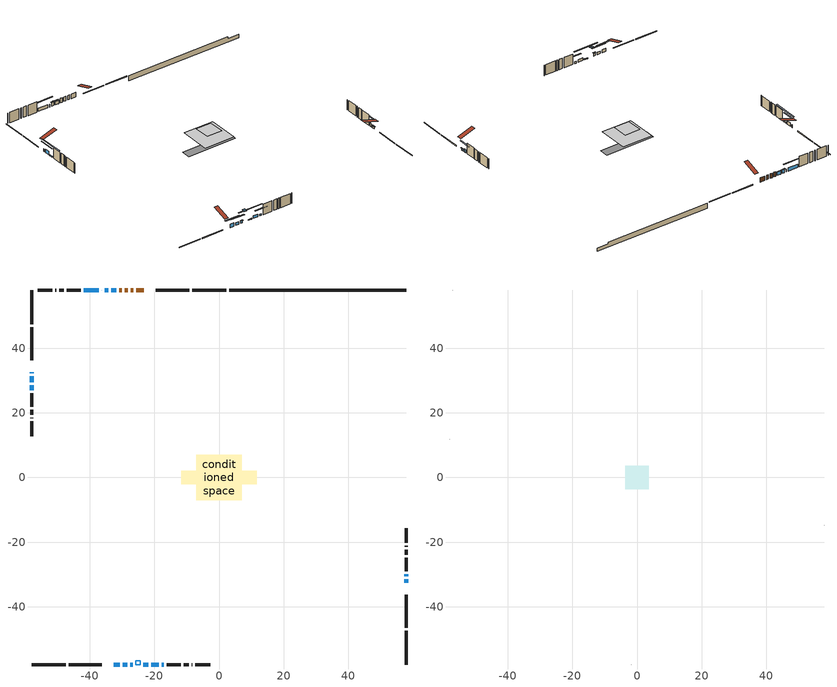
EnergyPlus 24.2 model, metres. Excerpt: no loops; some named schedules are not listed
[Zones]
conditioned space
 floor adiabatic (AdiabaticFloorConstruction): -7.06,-7.06 -7.06,7.06 7.06,7.06 7.06,-7.06 z3.05
 floor foundation (Slab1 construction): -11.64,-2.07 -11.64,2.07 11.64,2.07 11.64,-2.07 z-1.77
 wall outside (RimJoist1 construction): 2.23,58.02 -8.33,58.02 / -58.02,-58.02 -47.46,-58.02 / -58.02,58.02 -58.02,47.46 / 58.02,-58.02 58.02,-47.46 z0.61:0.91
 wall outside (RimJoist2 construction): -9.26,58.02 -19.54,58.02 / -46.53,-58.02 -36.25,-58.02 / -58.02,46.53 -58.02,36.25 / 58.02,-46.53 58.02,-36.25 z0.61:0.91
 wall outside (AdiabaticWallConstruction 1): -23.24,58.02 -25.56,58.02 / -26.48,58.02 -27.34,58.02 / -28.27,58.02 -29.13,58.02 / -30.06,58.02 -30.92,58.02 z0.61:2.64
 wall outside (AdiabaticWallConstruction): -58.02,32.55 -58.02,32.21 / -36.24,58.02 -36.35,58.02 / -21.01,-58.02 -18.71,-58.02 z0.61:1.83; -32.55,-58.02 -30.77,-58.02 / -58.02,31.28 -58.02,29.5 / -31.85,58.02 -33.37,58.02 / -37.27,58.02 -41.85,58.02 z0.61:2.13; -29.84,-58.02 -28.32,-58.02 / -27.39,-58.02 -26.62,-58.02 z0.61:1.75; 58.02,-32.55 58.02,-31.53 / -17.78,-58.02 -17.02,-58.02 z0.61:1.43; -34.3,58.02 -35.32,58.02 z0.61:2.29; -23.46,-58.02 -21.94,-58.02 / -58.02,28.57 -58.02,27.04 z0.61:1.02; 58.02,-30.6 58.02,-29.97 z0.61:2.14
 wall outside (Wall1 construction): -42.77,58.02 -47.04,58.02 / -16.09,-58.02 -11.83,-58.02 / -58.02,26.12 -58.02,21.85 / 58.02,-29.04 58.02,-24.78 z0.61:5.49
 wall outside (Wall2 construction): -47.97,58.02 -49.44,58.02 / -10.9,-58.02 -9.42,-58.02 / -58.02,20.92 -58.02,19.45 / 58.02,-23.85 58.02,-22.37 z0.61:5.49
 wall outside (Wall3 construction): -50.37,58.02 -50.63,58.02 / -8.49,-58.02 -8.23,-58.02 / -58.02,18.52 -58.02,18.26 / 58.02,-21.44 58.02,-21.18 z0.61:5.49
 wall outside (Wall4 construction): -51.56,58.02 -56.15,58.02 / -7.31,-58.02 -2.72,-58.02 / -58.02,17.33 -58.02,12.74 / 58.02,-20.25 58.02,-15.67 z0.61:5.49
 wall foundation (FoundationWall1 construction): 3.15,58.02,-1.77 3.15,58.02,0.61 52.53,58.02,0.61 52.53,58.02,-0.25 58.02,58.02,-0.25 58.02,58.02,-1.77
 window (WindowConstruction 11): -58.02,32.55 -58.02,32.21 z0.61:1.83
 window (WindowConstruction 4): -32.55,-58.02 -30.77,-58.02 z0.61:2.13
 window (WindowConstruction 5): -29.84,-58.02 -28.32,-58.02 z0.61:1.75
 window (WindowConstruction 6): -58.02,31.28 -58.02,29.5 z0.61:2.13
 window (WindowConstruction 7): 58.02,-32.55 58.02,-31.53 z0.61:1.42
 window (WindowConstruction 8): -31.85,58.02 -33.37,58.02 z0.61:2.13
 window (WindowConstruction 9): -34.3,58.02 -35.31,58.02 z0.61:2.29
 window (WindowConstruction 10): -27.39,-58.02 -26.62,-58.02 z0.61:1.75
 window (WindowConstruction 12): -36.24,58.02 -36.34,58.02 z0.61:1.83
 window (WindowConstruction 13): -23.46,-58.02 -21.94,-58.02 z0.61:1.02
 window (WindowConstruction 14): -58.02,28.57 -58.02,27.05 z0.61:1.02
 window (WindowConstruction): 58.02,-30.6 58.02,-29.97 z0.61:2.13
 window (WindowConstruction 1): -37.27,58.02 -41.85,58.02 z0.61:2.13
 window (WindowConstruction 2): -21.01,-58.02 -18.71,-58.02 z0.61:1.83
 window (WindowConstruction 3): -17.78,-58.02 -17.02,-58.02 z0.61:1.42
 door (Door): -23.25,58.02 -25.56,58.02 z0.61:2.64
 door (Door 1): -26.48,58.02 -27.34,58.02 z0.61:2.64
 door (Door 2): -28.27,58.02 -29.13,58.02 z0.61:2.64
 door (Door 3): -30.06,58.02 -30.92,58.02 z0.61:2.64
 ceiling adiabatic (AdiabaticFloorConstruction): 7.06,-7.06 7.06,7.06 -7.06,7.06 -7.06,-7.06 z3.05
 roof outside (AdiabaticRoofConstruction): -24.39,-58.02,5.49 -24.39,-56.78,5.9 -25.7,-56.78,5.9 -25.7,-58.02,5.49
 skylight (SkylightConstruction): -24.39,-58.02,5.49 -24.39,-56.78,5.9 -25.7,-56.78,5.9 -25.7,-58.02,5.49
attic - vented
 floor to conditioned space (Floor1 construction Reversed): -3.59,-3.59 -3.59,3.59 3.59,3.59 3.59,-3.59 z5.49
 wall outside (Wall5 construction): -57.08,58.02 -57.09,58.02 / -1.79,-58.02 -1.78,-58.02 / -58.02,11.81 -58.02,11.8 / 58.02,-14.74 58.02,-14.73 z0.61:5.49
 roof outside (Roof1 construction): -22.32,58.02,5.49 -22.32,51.02,7.82 -20.47,51.02,7.82 -20.47,58.02,5.49; -33.48,-58.02,5.49 -33.48,-51.02,7.82 -35.32,-51.02,7.82 -35.32,-58.02,5.49; -58.02,33.48,5.49 -51.02,33.48,7.82 -51.02,35.32,7.82 -58.02,35.32,5.49; 58.02,-33.48,5.49 51.02,-33.48,7.82 51.02,-35.32,7.82 58.02,-35.32,5.49
shading: -28.13,-58.02 -35.19,-58.02 -35.19,-58.43 -28.13,-58.43 z4.77; -25.68,-58.02 -32.48,-58.02 -32.48,-58.43 -25.68,-58.43 z4.39; -58.02,26.86 -58.02,33.92 -58.43,33.92 -58.43,26.86 z4.77; 58.02,-31.33 58.02,-32.75 58.43,-32.75 58.43,-31.33 z1.62; -33.57,58.02 -31.64,58.02 -31.64,58.43 -33.57,58.43 z2.34; -35.52,58.02 -34.1,58.02 -34.1,58.43 -35.52,58.43 z2.49; -26.42,-58.02 -27.59,-58.02 -27.59,-58.43 -26.42,-58.43 z1.95; -16.86,-58.02 -28.54,-58.02 -28.54,-58.43 -16.86,-58.43 z6.1; -58.02,21.96 -58.02,33.65 -58.43,33.65 -58.43,21.96 z6.1; 58.02,-27.33 58.02,-33.24 58.43,-33.24 58.43,-27.33 z4.77; -44.48,58.02 -34.63,58.02 -34.63,58.43 -44.48,58.43 z4.77; -14.38,-58.02 -20.42,-58.02 -20.42,-58.43 -14.38,-58.43 z4.06
[Building]
Building 1: Terrain=Suburbs
[Site:Location]
Toronto City Centre_ON: Latitude {deg}=43.63; Longitude {deg}=-79.39; Time Zone {hr}=-5; Elevation {m}=77; Keep Site Location Information=Yes
[Site:GroundTemperature:Shallow]
5.01852, 3.26908, 3.12898, 3.95918, 7.29196, 10.6092, 13.4851, 15.3069, 15.4617, 13.9799, 11.1774, 7.9619
[Site:WaterMainsTemperature]
Calculation Method=Schedule; Temperature Schedule=mains temperature schedule
[Material] Roughness=Rough; Thermal Absorptance=0.9
Name | Thickness {m} | Conductivity {W/m-K} | Density {kg/m3} | Specific Heat {J/kg-K} | Solar Absorptance | Visible Absorptance
asphalt or fiberglass shingles | 0.00635 | 0.162714 | 1121.4 | 1465.45 | 0.4 | 0.4
asphalt or fiberglass shingles 1 | 0.00635 | 0.162714 | 1121.4 | 1465.45 | 0.7 | 0.7
ceiling loosefill ins | 0.169333 | 0.0480833 | 16.02 | 1046.75 | 0.7 | 0.7
ceiling stud and cavity | 0.1397 | 0.119304 | 65.682 | 1177.47 | 0.7 | 0.7
concrete 4.0 in. | 0.1016 | 1.803125 | 2242.8 | 837.4 | 0.7 | 0.7
concrete 8.0 in. | 0.2032 | 1.803125 | 2242.8 | 837.4 | 0.7 | 0.7
door material | 0.04445 | 0.053851 | 512.64 | 1214.23 | 0.7 | 0.7
door material 1 | 0.04445 | 0.20624 | 512.64 | 1214.23 | 0.7 | 0.7
exterior vertical ins | 0.0361835 | 0.029427 | 32.04 | 1214.23 | 0.7 | 0.7
floor covering | 0.0127 | 0.0433444 | 54.468 | 1339.84 | 0.6 | 0.6
floor rigid ins; roof rigid ins; wall rigid ins 1 | 0.512978 | 0.029427 | 32.04 | 1214.23 | 0.7 | 0.7
floor stud and cavity | 0.1397 | 1.75129 | 37.0049 | 1207.88 | 0.7 | 0.7
furniture material conditioned space 1 | 0.1524 | 0.115458 | 640.8 | 1214.23 | 0.6 | 0.6
gypsum board | 0.0127 | 0.160291 | 801 | 837.4 | 0.6 | 0.6
gypsum board 1 | 0.0127 | 0.160291 | 801 | 837.4 | 0.7 | 0.7
osb sheathing 0.5 in. | 0.0127 | 0.115458 | 512.64 | 1214.23 | 0.7 | 0.7
osb sheathing 0.75 in. | 0.01905 | 0.115458 | 512.64 | 1214.23 | 0.7 | 0.7
osb sheathing 2.0 in. | 0.0508 | 0.115458 | 512.64 | 1214.23 | 0.7 | 0.7
rim joist rigid ins; wall rigid ins | 0.051816 | 0.029427 | 32.04 | 1214.23 | 0.7 | 0.7
rim joist stud and cavity | 0.0508 | 0.035201 | 125.044 | 1163.47 | 0.6 | 0.6
rim joist stud and cavity 1 | 0.0508 | 0.305033 | 125.044 | 1163.47 | 0.6 | 0.6
roof stud and cavity | 0.18415 | 1.78685 | 37.0049 | 1207.88 | 0.6 | 0.6
wall stud and cavity | 0.1397 | 0.162248 | 139.0536 | 1170.24 | 0.7 | 0.7
wall stud and cavity 1 | 0.1397 | 0.3136 | 139.0536 | 1170.24 | 0.7 | 0.7
wall stud and cavity 2 | 0.1397 | 0.127554 | 139.0536 | 1170.24 | 0.7 | 0.7
wall stud and cavity 3 | 0.1397 | 0.163249 | 139.0536 | 1170.24 | 0.7 | 0.7
wall stud and cavity 4 | 0.0889 | 6.9971 | 50.32683 | 1063.81 | 0.6 | 0.6
wall stud and cavity 5 | 0.0889 | 0.380278 | 52.3479 | 1209.89 | 0.7 | 0.7
wall stud and cavity 6 | 0.0889 | 0.391764 | 83.0341 | 1211.67 | 0.7 | 0.7
wood siding | 0.0254 | 0.102417 | 544.68 | 1172.36 | 0.4 | 0.4
wood siding 1 | 0.00254 | 0.102417 | 544.68 | 1172.36 | 0.4 | 0.4
wood siding 2; wood siding 3; wood siding 4 | 0.0254 | 0.102417 | 544.68 | 1172.36 | 0.7 | 0.7
[WindowMaterial:SimpleGlazingSystem]
Name | U-Factor {W/m2-K} | Solar Heat Gain Coefficient
SkylightMaterial | 7.55495 | 0.8291
WindowMaterial | 2.51365 | 0.59
WindowMaterial 1 | 2.39839 | 0.64
WindowMaterial 10 | 3.026374 | 0.55
WindowMaterial 2 | 2.99685 | 0.57
WindowMaterial 3 | 2.54034 | 0.58
WindowMaterial 4 | 2.38646 | 0.64
WindowMaterial 5 | 2.50343 | 0.59
WindowMaterial 6 | 2.5057 | 0.59
WindowMaterial 7 | 2.433023 | 0.63
WindowMaterial 8 | 3.00026 | 0.58
WindowMaterial 9 | 2.90373 | 0.16
[Construction]
AdiabaticFloorConstruction: floor stud and cavity, floor rigid ins, osb sheathing 0.75 in., floor covering
AdiabaticRoofConstruction: asphalt or fiberglass shingles 1, roof rigid ins, osb sheathing 0.75 in., roof stud and cavity
AdiabaticWallConstruction: wood siding 3, wall rigid ins 1, wall stud and cavity 5, gypsum board
AdiabaticWallConstruction 1: wood siding 4, wall rigid ins 1, wall stud and cavity 5, gypsum board
Door; Door 1; Door 2: door material
Door 3: door material 1
Floor1 construction Reversed: gypsum board, ceiling stud and cavity, ceiling loosefill ins
FoundationWall1 construction: concrete 8.0 in., gypsum board 1
furniture construction conditioned space 1: furniture material conditioned space 1
PartitionWallConstruction: gypsum board, wall stud and cavity 6, gypsum board
RimJoist1 construction: wood siding 2, rim joist rigid ins, osb sheathing 2.0 in., rim joist stud and cavity
RimJoist2 construction: wood siding 2, rim joist rigid ins, osb sheathing 2.0 in., rim joist stud and cavity 1
Roof1 construction: asphalt or fiberglass shingles
SkylightConstruction: SkylightMaterial
Slab1 construction: concrete 4.0 in.
Wall1 construction: wood siding, wall rigid ins, osb sheathing 0.5 in., wall stud and cavity, gypsum board
Wall2 construction: wood siding, wall rigid ins, osb sheathing 0.5 in., wall stud and cavity 1, gypsum board
Wall3 construction: wood siding, osb sheathing 0.5 in., wall stud and cavity 2, gypsum board
Wall4 construction: wood siding, wall rigid ins, osb sheathing 0.5 in., wall stud and cavity 3, gypsum board
Wall5 construction: wood siding 1, wall stud and cavity 4
WindowConstruction: WindowMaterial
WindowConstruction 1; WindowConstruction 8: WindowMaterial 1
WindowConstruction 10; WindowConstruction 5: WindowMaterial 5
WindowConstruction 11: WindowMaterial 8
WindowConstruction 12: WindowMaterial 9
WindowConstruction 13; WindowConstruction 14: WindowMaterial 10
WindowConstruction 2: WindowMaterial 2
WindowConstruction 3: WindowMaterial 3
WindowConstruction 4; WindowConstruction 6: WindowMaterial 4
WindowConstruction 7: WindowMaterial 6
WindowConstruction 9: WindowMaterial 7
[Zone] Multiplier=1; Part of Total Floor Area=Yes
Name | Volume {m3}
attic - vented | 20.428
conditioned space | 761.9
[Space]
Name | Zone | Volume {m3}
attic - vented 1 | attic - vented | 20.428
conditioned space 1 | conditioned space | 761.9
[ZoneInfiltration:EffectiveLeakageArea]
infil attic - vented 1: Zone or Space=attic - vented 1; Schedule=Always On Discrete; Effective Air Leakage Area {cm2}=2166.73; Stack Coefficient=0.000501217; Wind Coefficient=1.51263e-05
[ZoneMixing]
whole house fan mix: Zone or Space=attic - vented; Schedule=Always On Continuous; Design Flow Rate Calculation Method=Flow/Zone; Design Flow Rate {m3/s}=0; Source Zone or Space=conditioned space
[SurfaceProperty:ExposedFoundationPerimeter]
Slab1: Exposed Perimeter Calculation Method=TotalExposedPerimeter; Total Exposed Perimeter {m}=54.863
[InternalMass] Zone or ZoneList=conditioned space; Space or SpaceList=conditioned space 1
Name | Construction | Surface Area {m2}
furniture mass conditioned space 1 | furniture construction conditioned space 1 | 118.288
partition wall mass | PartitionWallConstruction | 295.72
[Lights]
interior lighting: Zone or ZoneList or Space or SpaceList=conditioned space 1; Schedule=interior lighting schedule; Design Level Calculation Method=LightingLevel; Lighting Level {W}=343.2; Return Air Fraction=0; Fraction Radiant=0.6; Fraction Visible=0.2; Fraction Replaceable=1
[People]
occupants: Zone or ZoneList or Space or SpaceList=conditioned space 1; Number of People Schedule=occupants schedule; Number of People Calculation Method=People; Number of People=3; Fraction Radiant=0.314171; Sensible Heat Fraction=0.56303; Activity Level Schedule=occupants activity schedule; Carbon Dioxide Generation Rate {m3/s-W}=0; Enable ASHRAE 55 Comfort Warnings=No; Mean Radiant Temperature Calculation Type=EnclosureAveraged
[ElectricEquipment] Zone or ZoneList or Space or SpaceList=conditioned space 1; Design Level Calculation Method=EquipmentLevel
Name | Schedule | Design Level {W} | Fraction Latent | Fraction Radiant | Fraction Lost
clothes dryer | clothes dryer schedule | 140.772 | 0.015 | 0.081 | 0.85
clothes washer | clothes washer schedule | 32.1985 | 0.03 | 0.162 | 0.7
cooking range | cooking range schedule | 215.147 | 0.08 | 0.432 | 0.2
dishwasher | dishwasher schedule | 66.8632 | 0.3 | 0.18 | 0.4
fridge | fridge schedule | 72.9452 | 0 | 0.6 | 0
mech vent bath fan 0 | mech vent bath fan 0 schedule | 43 | 0 | 0 | 1
mech vent bath fan 1 | mech vent bath fan 1 schedule | 43 | 0 | 0 | 1
mech vent house fan | mech vent house fan schedule | 0 | 0 | 0 | 1
mech vent house fan cfis | mech vent house fan cfis schedule | 0 | 0 | 0 | 0
mech vent range fan 0 | mech vent range fan 0 schedule | 43 | 0 | 0 | 1
misc plug loads | misc plug loads schedule | 494.7 | 0.045 | 0.513 | 0.1
whole house fan | Always On Discrete | 0 | 0 | 0 | 1
[OtherEquipment] Zone or ZoneList or Space or SpaceList=conditioned space 1; Design Level Calculation Method=EquipmentLevel
Name | Fuel Type | Schedule | Design Level {W} | Fraction Latent | Fraction Radiant | Fraction Lost
clothes dryer 1 | Electricity | clothes dryer schedule | 0 | 0.015 | 0.081 | 0.85
cooking range 1 | Electricity | cooking range schedule | 0 | 0.08 | 0.432 | 0.2
general water use latent | None | general water use schedule | 62.594 | 1 | 0 | 0
general water use sensible | None | general water use schedule | -61.6891 | 0 | 0.6 | 0
mech vent house fan latent load | None | Always On Discrete | 0 | 1 | 0 | 0
mech vent house fan sensible load | None | Always On Discrete | 0 | 0 | 0 | 0
water heater energy adjustment1 | NaturalGas | Always On Discrete | 0.01 | 0 | 0 | 1
[ZoneInfiltration:DesignFlowRate] Zone or ZoneList or Space or SpaceList=conditioned space 1; Schedule=Always On Discrete; Design Flow Rate Calculation Method=Flow/Zone; Design Flow Rate {m3/s}=0
infil flow; natural vent flow; whole house fan flow
[Foundation:Kiva]
Foundation Kiva 1: Initial Indoor Air Temperature {C}=18; Wall Height Above Grade {m}=0.609996; Wall Depth Below Slab {m}=0.2032; Custom Block Material Name 1=exterior vertical ins; Custom Block Depth 1 {m}=2.38; Custom Block X Position 1 {m}=0.2159; Custom Block Z Position 1 {m}=0
[Foundation:Kiva:Settings]
Soil Conductivity {W/m-K}=0.849921; Soil Density {kg/m3}=1842.3; Soil Specific Heat {J/kg-K}=418.7; Ground Solar Absorptivity=0.9; Ground Thermal Absorptivity=0.9; Ground Surface Roughness {m}=0.03; Far-Field Width {m}=40; Deep-Ground Boundary Condition=ZeroFlux; Deep-Ground Depth {m}=40; Minimum Cell Dimension {m}=0.2; Maximum Cell Growth Coefficient=3; Simulation Timestep=Timestep
[Exterior:Lights]
exterior lighting: Schedule=exterior lighting schedule; Design Level {W}=75.6
[Schedule:Constant]
Name | Hourly Value
Always On Continuous; mech vent house fan schedule; mech vent house fan cfis schedule; Always On Discrete | 1
occupants activity schedule | 117.228
fridge schedule | 0
[Schedule:Week:Daily]
interior lighting schedule Week Rule - Jan1-Jan27: interior lighting schedule day, interior lighting schedule day, interior lighting schedule day, interior lighting schedule day, interior lighting schedule day, interior lighting schedule day, interior lighting schedule day, interior lighting schedule default day, interior lighting schedule default day, interior lighting schedule default day, interior lighting schedule default day, interior lighting schedule default day
interior lighting schedule Week Rule - Jan28-Feb3: interior lighting schedule day, interior lighting schedule day, interior lighting schedule day, interior lighting schedule day, interior lighting schedule day 1, interior lighting schedule day 1, interior lighting schedule day 1, interior lighting schedule default day, interior lighting schedule default day, interior lighting schedule default day, interior lighting schedule default day, interior lighting schedule default day
interior lighting schedule Week Rule - Feb4-Feb24: interior lighting schedule day 1, interior lighting schedule day 1, interior lighting schedule day 1, interior lighting schedule day 1, interior lighting schedule day 1, interior lighting schedule day 1, interior lighting schedule day 1, interior lighting schedule default day, interior lighting schedule default day, interior lighting schedule default day, interior lighting schedule default day, interior lighting schedule default day
interior lighting schedule Week Rule - Feb25-Mar3: interior lighting schedule day 1, interior lighting schedule day 1, interior lighting schedule day 1, interior lighting schedule day 1, interior lighting schedule day 2, interior lighting schedule day 2, interior lighting schedule day 2, interior lighting schedule default day, interior lighting schedule default day, interior lighting schedule default day, interior lighting schedule default day, interior lighting schedule default day
interior lighting schedule Week Rule - Mar4-Mar31: interior lighting schedule day 2, interior lighting schedule day 2, interior lighting schedule day 2, interior lighting schedule day 2, interior lighting schedule day 2, interior lighting schedule day 2, interior lighting schedule day 2, interior lighting schedule default day, interior lighting schedule default day, interior lighting schedule default day, interior lighting schedule default day, interior lighting schedule default day
interior lighting schedule Week Rule - Apr1-Apr28: interior lighting schedule day 3, interior lighting schedule day 3, interior lighting schedule day 3, interior lighting schedule day 3, interior lighting schedule day 3, interior lighting schedule day 3, interior lighting schedule day 3, interior lighting schedule default day, interior lighting schedule default day, interior lighting schedule default day, interior lighting schedule default day, interior lighting schedule default day
interior lighting schedule Week Rule - Apr29-May5: interior lighting schedule day 3, interior lighting schedule day 3, interior lighting schedule day 4, interior lighting schedule day 4, interior lighting schedule day 4, interior lighting schedule day 4, interior lighting schedule day 4, interior lighting schedule default day, interior lighting schedule default day, interior lighting schedule default day, interior lighting schedule default day, interior lighting schedule default day
interior lighting schedule Week Rule - May6-May26: interior lighting schedule day 4, interior lighting schedule day 4, interior lighting schedule day 4, interior lighting schedule day 4, interior lighting schedule day 4, interior lighting schedule day 4, interior lighting schedule day 4, interior lighting schedule default day, interior lighting schedule default day, interior lighting schedule default day, interior lighting schedule default day, interior lighting schedule default day
interior lighting schedule Week Rule - May27-Jun2: interior lighting schedule day 4, interior lighting schedule day 4, interior lighting schedule day 4, interior lighting schedule day 4, interior lighting schedule day 4, interior lighting schedule day 5, interior lighting schedule day 5, interior lighting schedule default day, interior lighting schedule default day, interior lighting schedule default day, interior lighting schedule default day, interior lighting schedule default day
interior lighting schedule Week Rule - Jun3-Jun30: interior lighting schedule day 5, interior lighting schedule day 5, interior lighting schedule day 5, interior lighting schedule day 5, interior lighting schedule day 5, interior lighting schedule day 5, interior lighting schedule day 5, interior lighting schedule default day, interior lighting schedule default day, interior lighting schedule default day, interior lighting schedule default day, interior lighting schedule default day
interior lighting schedule Week Rule - Jul1-Jul28: interior lighting schedule day 6, interior lighting schedule day 6, interior lighting schedule day 6, interior lighting schedule day 6, interior lighting schedule day 6, interior lighting schedule day 6, interior lighting schedule day 6, interior lighting schedule default day, interior lighting schedule default day, interior lighting schedule default day, interior lighting schedule default day, interior lighting schedule default day
interior lighting schedule Week Rule - Jul29-Aug4: interior lighting schedule day 6, interior lighting schedule day 6, interior lighting schedule day 6, interior lighting schedule day 7, interior lighting schedule day 7, interior lighting schedule day 7, interior lighting schedule day 7, interior lighting schedule default day, interior lighting schedule default day, interior lighting schedule default day, interior lighting schedule default day, interior lighting schedule default day
interior lighting schedule Week Rule - Aug5-Aug25: interior lighting schedule day 7, interior lighting schedule day 7, interior lighting schedule day 7, interior lighting schedule day 7, interior lighting schedule day 7, interior lighting schedule day 7, interior lighting schedule day 7, interior lighting schedule default day, interior lighting schedule default day, interior lighting schedule default day, interior lighting schedule default day, interior lighting schedule default day
interior lighting schedule Week Rule - Aug26-Sep1: interior lighting schedule day 7, interior lighting schedule day 7, interior lighting schedule day 7, interior lighting schedule day 7, interior lighting schedule day 7, interior lighting schedule day 7, interior lighting schedule day 8, interior lighting schedule default day, interior lighting schedule default day, interior lighting schedule default day, interior lighting schedule default day, interior lighting schedule default day
interior lighting schedule Week Rule - Sep2-Sep29: interior lighting schedule day 8, interior lighting schedule day 8, interior lighting schedule day 8, interior lighting schedule day 8, interior lighting schedule day 8, interior lighting schedule day 8, interior lighting schedule day 8, interior lighting schedule default day, interior lighting schedule default day, interior lighting schedule default day, interior lighting schedule default day, interior lighting schedule default day
interior lighting schedule Week Rule - Sep30-Oct6: interior lighting schedule day 8, interior lighting schedule day 9, interior lighting schedule day 9, interior lighting schedule day 9, interior lighting schedule day 9, interior lighting schedule day 9, interior lighting schedule day 9, interior lighting schedule default day, interior lighting schedule default day, interior lighting schedule default day, interior lighting schedule default day, interior lighting schedule default day
interior lighting schedule Week Rule - Oct7-Oct27: interior lighting schedule day 9, interior lighting schedule day 9, interior lighting schedule day 9, interior lighting schedule day 9, interior lighting schedule day 9, interior lighting schedule day 9, interior lighting schedule day 9, interior lighting schedule default day, interior lighting schedule default day, interior lighting schedule default day, interior lighting schedule default day, interior lighting schedule default day
interior lighting schedule Week Rule - Oct28-Nov3: interior lighting schedule day 9, interior lighting schedule day 9, interior lighting schedule day 9, interior lighting schedule day 9, interior lighting schedule day 10, interior lighting schedule day 10, interior lighting schedule day 10, interior lighting schedule default day, interior lighting schedule default day, interior lighting schedule default day, interior lighting schedule default day, interior lighting schedule default day
interior lighting schedule Week Rule - Nov4-Nov24: interior lighting schedule day 10, interior lighting schedule day 10, interior lighting schedule day 10, interior lighting schedule day 10, interior lighting schedule day 10, interior lighting schedule day 10, interior lighting schedule day 10, interior lighting schedule default day, interior lighting schedule default day, interior lighting schedule default day, interior lighting schedule default day, interior lighting schedule default day
interior lighting schedule Week Rule - Nov25-Dec1: interior lighting schedule day 10, interior lighting schedule day 10, interior lighting schedule day 10, interior lighting schedule day 10, interior lighting schedule day 10, interior lighting schedule day 10, interior lighting schedule day 11, interior lighting schedule default day, interior lighting schedule default day, interior lighting schedule default day, interior lighting schedule default day, interior lighting schedule default day
interior lighting schedule Week Rule - Dec2-Dec31: interior lighting schedule day 11, interior lighting schedule day 11, interior lighting schedule day 11, interior lighting schedule day 11, interior lighting schedule day 11, interior lighting schedule day 11, interior lighting schedule day 11, interior lighting schedule default day, interior lighting schedule default day, interior lighting schedule default day, interior lighting schedule default day, interior lighting schedule default day
occupants schedule Week Rule - Jan1-Dec31: occupants schedule day, occupants schedule day, occupants schedule day, occupants schedule day, occupants schedule day, occupants schedule day, occupants schedule day, occupants schedule default day, occupants schedule default day, occupants schedule default day, occupants schedule default day, occupants schedule default day
clothes dryer schedule Week Rule - Jan1-Dec31: clothes dryer schedule day, clothes dryer schedule day, clothes dryer schedule day, clothes dryer schedule day, clothes dryer schedule day, clothes dryer schedule day, clothes dryer schedule day, clothes dryer schedule default day, clothes dryer schedule default day, clothes dryer schedule default day, clothes dryer schedule default day, clothes dryer schedule default day
clothes washer schedule Week Rule - Jan1-Dec31: clothes washer schedule day, clothes washer schedule day, clothes washer schedule day, clothes washer schedule day, clothes washer schedule day, clothes washer schedule day, clothes washer schedule day, clothes washer schedule default day, clothes washer schedule default day, clothes washer schedule default day, clothes washer schedule default day, clothes washer schedule default day
cooking range schedule Week Rule - Jan1-Dec31: cooking range schedule day, cooking range schedule day, cooking range schedule day, cooking range schedule day, cooking range schedule day, cooking range schedule day, cooking range schedule day, cooking range schedule default day, cooking range schedule default day, cooking range schedule default day, cooking range schedule default day, cooking range schedule default day
dishwasher schedule Week Rule - Jan1-Dec31: dishwasher schedule day, dishwasher schedule day, dishwasher schedule day, dishwasher schedule day, dishwasher schedule day, dishwasher schedule day, dishwasher schedule day, dishwasher schedule default day, dishwasher schedule default day, dishwasher schedule default day, dishwasher schedule default day, dishwasher schedule default day
mech vent bath fan 0 schedule Week Rule - Jan1-Dec31: mech vent bath fan 0 schedule day, mech vent bath fan 0 schedule day, mech vent bath fan 0 schedule day, mech vent bath fan 0 schedule day, mech vent bath fan 0 schedule day, mech vent bath fan 0 schedule day, mech vent bath fan 0 schedule day, mech vent bath fan 0 schedule default day, mech vent bath fan 0 schedule default day, mech vent bath fan 0 schedule default day, mech vent bath fan 0 schedule default day, mech vent bath fan 0 schedule default day
mech vent bath fan 1 schedule Week Rule - Jan1-Dec31: mech vent bath fan 1 schedule day, mech vent bath fan 1 schedule day, mech vent bath fan 1 schedule day, mech vent bath fan 1 schedule day, mech vent bath fan 1 schedule day, mech vent bath fan 1 schedule day, mech vent bath fan 1 schedule day, mech vent bath fan 1 schedule default day, mech vent bath fan 1 schedule default day, mech vent bath fan 1 schedule default day, mech vent bath fan 1 schedule default day, mech vent bath fan 1 schedule default day
mech vent range fan 0 schedule Week Rule - Jan1-Dec31: mech vent range fan 0 schedule day, mech vent range fan 0 schedule day, mech vent range fan 0 schedule day, mech vent range fan 0 schedule day, mech vent range fan 0 schedule day, mech vent range fan 0 schedule day, mech vent range fan 0 schedule day, mech vent range fan 0 schedule default day, mech vent range fan 0 schedule default day, mech vent range fan 0 schedule default day, mech vent range fan 0 schedule default day, mech vent range fan 0 schedule default day
misc plug loads schedule Week Rule - Jan1-Dec31: misc plug loads schedule day, misc plug loads schedule day, misc plug loads schedule day, misc plug loads schedule day, misc plug loads schedule day, misc plug loads schedule day, misc plug loads schedule day, misc plug loads schedule default day, misc plug loads schedule default day, misc plug loads schedule default day, misc plug loads schedule default day, misc plug loads schedule default day
general water use schedule Week Rule - Jan1-Dec31: general water use schedule day, general water use schedule day, general water use schedule day, general water use schedule day, general water use schedule day, general water use schedule day, general water use schedule day, general water use schedule default day, general water use schedule default day, general water use schedule default day, general water use schedule default day, general water use schedule default day
exterior lighting schedule Week Rule - Jan1-Jan27: exterior lighting schedule day, exterior lighting schedule day, exterior lighting schedule day, exterior lighting schedule day, exterior lighting schedule day, exterior lighting schedule day, exterior lighting schedule day, exterior lighting schedule default day, exterior lighting schedule default day, exterior lighting schedule default day, exterior lighting schedule default day, exterior lighting schedule default day
exterior lighting schedule Week Rule - Jan28-Feb3: exterior lighting schedule day, exterior lighting schedule day, exterior lighting schedule day, exterior lighting schedule day, exterior lighting schedule day 1, exterior lighting schedule day 1, exterior lighting schedule day 1, exterior lighting schedule default day, exterior lighting schedule default day, exterior lighting schedule default day, exterior lighting schedule default day, exterior lighting schedule default day
exterior lighting schedule Week Rule - Feb4-Feb24: exterior lighting schedule day 1, exterior lighting schedule day 1, exterior lighting schedule day 1, exterior lighting schedule day 1, exterior lighting schedule day 1, exterior lighting schedule day 1, exterior lighting schedule day 1, exterior lighting schedule default day, exterior lighting schedule default day, exterior lighting schedule default day, exterior lighting schedule default day, exterior lighting schedule default day
exterior lighting schedule Week Rule - Feb25-Mar3: exterior lighting schedule day 1, exterior lighting schedule day 1, exterior lighting schedule day 1, exterior lighting schedule day 1, exterior lighting schedule day 2, exterior lighting schedule day 2, exterior lighting schedule day 2, exterior lighting schedule default day, exterior lighting schedule default day, exterior lighting schedule default day, exterior lighting schedule default day, exterior lighting schedule default day
exterior lighting schedule Week Rule - Mar4-Mar31: exterior lighting schedule day 2, exterior lighting schedule day 2, exterior lighting schedule day 2, exterior lighting schedule day 2, exterior lighting schedule day 2, exterior lighting schedule day 2, exterior lighting schedule day 2, exterior lighting schedule default day, exterior lighting schedule default day, exterior lighting schedule default day, exterior lighting schedule default day, exterior lighting schedule default day
exterior lighting schedule Week Rule - Apr1-Apr28: exterior lighting schedule day 3, exterior lighting schedule day 3, exterior lighting schedule day 3, exterior lighting schedule day 3, exterior lighting schedule day 3, exterior lighting schedule day 3, exterior lighting schedule day 3, exterior lighting schedule default day, exterior lighting schedule default day, exterior lighting schedule default day, exterior lighting schedule default day, exterior lighting schedule default day
exterior lighting schedule Week Rule - Apr29-May5: exterior lighting schedule day 3, exterior lighting schedule day 3, exterior lighting schedule day 4, exterior lighting schedule day 4, exterior lighting schedule day 4, exterior lighting schedule day 4, exterior lighting schedule day 4, exterior lighting schedule default day, exterior lighting schedule default day, exterior lighting schedule default day, exterior lighting schedule default day, exterior lighting schedule default day
[Schedule:Year]
interior lighting schedule: interior lighting schedule Week Rule - Jan1-Jan27, 1, 1, 1, 27, interior lighting schedule Week Rule - Jan28-Feb3, 1, 28, 2, 3, interior lighting schedule Week Rule - Feb4-Feb24, 2, 4, 2, 24, interior lighting schedule Week Rule - Feb25-Mar3, 2, 25, 3, 3, interior lighting schedule Week Rule - Mar4-Mar31, 3, 4, 3, 31, interior lighting schedule Week Rule - Apr1-Apr28, 4, 1, 4, 28, interior lighting schedule Week Rule - Apr29-May5, 4, 29, 5, 5, interior lighting schedule Week Rule - May6-May26, 5, 6, 5, 26, interior lighting schedule Week Rule - May27-Jun2, 5, 27, 6, 2, interior lighting schedule Week Rule - Jun3-Jun30, 6, 3, 6, 30, interior lighting schedule Week Rule - Jul1-Jul28, 7, 1, 7, 28, interior lighting schedule Week Rule - Jul29-Aug4, 7, 29, 8, 4, interior lighting schedule Week Rule - Aug5-Aug25, 8, 5, 8, 25, interior lighting schedule Week Rule - Aug26-Sep1, 8, 26, 9, 1, interior lighting schedule Week Rule - Sep2-Sep29, 9, 2, 9, 29, interior lighting schedule Week Rule - Sep30-Oct6, 9, 30, 10, 6, interior lighting schedule Week Rule - Oct7-Oct27, 10, 7, 10, 27, interior lighting schedule Week Rule - Oct28-Nov3, 10, 28, 11, 3, interior lighting schedule Week Rule - Nov4-Nov24, 11, 4, 11, 24, interior lighting schedule Week Rule - Nov25-Dec1, 11, 25, 12, 1, interior lighting schedule Week Rule - Dec2-Dec31, 12, 2, 12, 31
occupants schedule: occupants schedule Week Rule - Jan1-Dec31, 1, 1, 12, 31
clothes dryer schedule: clothes dryer schedule Week Rule - Jan1-Dec31, 1, 1, 12, 31
clothes washer schedule: clothes washer schedule Week Rule - Jan1-Dec31, 1, 1, 12, 31
cooking range schedule: cooking range schedule Week Rule - Jan1-Dec31, 1, 1, 12, 31
dishwasher schedule: dishwasher schedule Week Rule - Jan1-Dec31, 1, 1, 12, 31
mech vent bath fan 0 schedule: mech vent bath fan 0 schedule Week Rule - Jan1-Dec31, 1, 1, 12, 31
mech vent bath fan 1 schedule: mech vent bath fan 1 schedule Week Rule - Jan1-Dec31, 1, 1, 12, 31
mech vent range fan 0 schedule: mech vent range fan 0 schedule Week Rule - Jan1-Dec31, 1, 1, 12, 31
misc plug loads schedule: misc plug loads schedule Week Rule - Jan1-Dec31, 1, 1, 12, 31
general water use schedule: general water use schedule Week Rule - Jan1-Dec31, 1, 1, 12, 31
exterior lighting schedule: exterior lighting schedule Week Rule - Jan1-Jan27, 1, 1, 1, 27, exterior lighting schedule Week Rule - Jan28-Feb3, 1, 28, 2, 3, exterior lighting schedule Week Rule - Feb4-Feb24, 2, 4, 2, 24, exterior lighting schedule Week Rule - Feb25-Mar3, 2, 25, 3, 3, exterior lighting schedule Week Rule - Mar4-Mar31, 3, 4, 3, 31, exterior lighting schedule Week Rule - Apr1-Apr28, 4, 1, 4, 28, exterior lighting schedule Week Rule - Apr29-May5, 4, 29, 5, 5, exterior lighting schedule Week Rule - May6-May26, 5, 6, 5, 26, exterior lighting schedule Week Rule - May27-Jun2, 5, 27, 6, 2, exterior lighting schedule Week Rule - Jun3-Jun30, 6, 3, 6, 30, exterior lighting schedule Week Rule - Jul1-Jul28, 7, 1, 7, 28, exterior lighting schedule Week Rule - Jul29-Aug4, 7, 29, 8, 4, exterior lighting schedule Week Rule - Aug5-Aug25, 8, 5, 8, 25, exterior lighting schedule Week Rule - Aug26-Sep1, 8, 26, 9, 1, exterior lighting schedule Week Rule - Sep2-Sep29, 9, 2, 9, 29, exterior lighting schedule Week Rule - Sep30-Oct6, 9, 30, 10, 6, exterior lighting schedule Week Rule - Oct7-Oct27, 10, 7, 10, 27, exterior lighting schedule Week Rule - Oct28-Nov3, 10, 28, 11, 3, exterior lighting schedule Week Rule - Nov4-Nov24, 11, 4, 11, 24, exterior lighting schedule Week Rule - Nov25-Dec1, 11, 25, 12, 1, exterior lighting schedule Week Rule - Dec2-Dec31, 12, 2, 12, 31
[Schedule:Compact]
mains temperature schedule: Through: 01/01, For: AllDays, Until: 24:00, 8.80333, Through: 01/02, For: AllDays, Until: 24:00, 8.74333, Through: 01/03, For: AllDays, Until: 24:00, 8.68389, Through: 01/04, For: AllDays, Until: 24:00, 8.62611, Through: 01/05, For: AllDays, Until: 24:00, 8.56944, Through: 01/06, For: AllDays, Until: 24:00, 8.51389, Through: 01/07, For: AllDays, Until: 24:00, 8.45944, Through: 01/08, For: AllDays, Until: 24:00, 8.40611, Through: 01/09, For: AllDays, Until: 24:00, 8.35389, Through: 01/10, For: AllDays, Until: 24:00, 8.30278, Through: 01/11, For: AllDays, Until: 24:00, 8.25333, Through: 01/12, For: AllDays, Until: 24:00, 8.205, Through: 01/13, For: AllDays, Until: 24:00, 8.15778, Through: 01/14, For: AllDays, Until: 24:00, 8.11222, Through: 01/15, For: AllDays, Until: 24:00, 8.06778, Through: 01/16, For: AllDays, Until: 24:00, 8.02444, Through: 01/17, For: AllDays, Until: 24:00, 7.98222, Through: 01/18, For: AllDays, Until: 24:00, 7.94167, Through: 01/19, For: AllDays, Until: 24:00, 7.90222, Through: 01/20, For: AllDays, Until: 24:00, 7.86444, Through: 01/21, For: AllDays, Until: 24:00, 7.82778, Through: 01/22, For: AllDays, Until: 24:00, 7.79278, Through: 01/23, For: AllDays, Until: 24:00, 7.75889, Through: 01/24, For: AllDays, Until: 24:00, 7.72667, Through: 01/25, For: AllDays, Until: 24:00, 7.69556, Through: 01/26, For: AllDays, Until: 24:00, 7.66611, Through: 01/27, For: AllDays, Until: 24:00, 7.63778, Through: 01/28, For: AllDays, Until: 24:00, 7.61111, Through: 01/29, For: AllDays, Until: 24:00, 7.58556, Through: 01/30, For: AllDays, Until: 24:00, 7.56167, Through: 01/31, For: AllDays, Until: 24:00, 7.53944, Through: 02/01, For: AllDays, Until: 24:00, 7.51833, Through: 02/02, For: AllDays, Until: 24:00, 7.49889, Through: 02/03, For: AllDays, Until: 24:00, 7.48111, Through: 02/04, For: AllDays, Until: 24:00, 7.46444, Through: 02/05, For: AllDays, Until: 24:00, 7.44944, Through: 02/06, For: AllDays, Until: 24:00, 7.43556, Through: 02/07, For: AllDays, Until: 24:00, 7.42333, Through: 02/08, For: AllDays, Until: 24:00, 7.41278, Through: 02/09, For: AllDays, Until: 24:00, 7.40389, Through: 02/10, For: AllDays, Until: 24:00, 7.39611, Through: 02/11, For: AllDays, Until: 24:00, 7.39, Through: 02/12, For: AllDays, Until: 24:00, 7.38556, Through: 02/13, For: AllDays, Until: 24:00, 7.38222, Through: 02/14, For: AllDays, Until: 24:00, 7.38056, Through: 02/15, For: AllDays, Until: 24:00, 7.38056, Through: 02/16, For: AllDays, Until: 24:00, 7.38222, Through: 02/17, For: AllDays, Until: 24:00, 7.385, Through: 02/18, For: AllDays, Until: 24:00, 7.38944, Through: 02/19, For: AllDays, Until: 24:00, 7.395, Through: 02/20, For: AllDays, Until: 24:00, 7.40278, Through: 02/21, For: AllDays, Until: 24:00, 7.41167, Through: 02/22, For: AllDays, Until: 24:00, 7.42222, Through: 02/23, For: AllDays, Until: 24:00, 7.43389, Through: 02/24, For: AllDays, Until: 24:00, 7.44722, Through: 02/25, For: AllDays, Until: 24:00, 7.46222, Through: 02/26, For: AllDays, Until: 24:00, 7.47833, Through: 02/27, For: AllDays, Until: 24:00, 7.49611, Through: 02/28, For: AllDays, Until: 24:00, 7.51556, Through: 03/01, For: AllDays, Until: 24:00, 7.53667, Through: 03/02, For: AllDays, Until: 24:00, 7.55889, Through: 03/03, For: AllDays, Until: 24:00, 7.58222, Through: 03/04, For: AllDays, Until: 24:00, 7.60722, Through: 03/05, For: AllDays, Until: 24:00, 7.63389, Through: 03/06, For: AllDays, Until: 24:00, 7.66222, Through: 03/07, For: AllDays, Until: 24:00, 7.69111, Through: 03/08, For: AllDays, Until: 24:00, 7.72222, Through: 03/09, For: AllDays, Until: 24:00, 7.75444, Through: 03/10, For: AllDays, Until: 24:00, 7.78778, Through: 03/11, For: AllDays, Until: 24:00, 7.82278, Through: 03/12, For: AllDays, Until: 24:00, 7.85944, Through: 03/13, For: AllDays, Until: 24:00, 7.89722, Through: 03/14, For: AllDays, Until: 24:00, 7.93611, Through: 03/15, For: AllDays, Until: 24:00, 7.97667, Through: 03/16, For: AllDays, Until: 24:00, 8.01833, Through: 03/17, For: AllDays, Until: 24:00, 8.06167, Through: 03/18, For: AllDays, Until: 24:00, 8.10611, Through: 03/19, For: AllDays, Until: 24:00, 8.15167, Through: 03/20, For: AllDays, Until: 24:00, 8.19833, Through: 03/21, For: AllDays, Until: 24:00, 8.24667, Through: 03/22, For: AllDays, Until: 24:00, 8.29611, Through: 03/23, For: AllDays, Until: 24:00, 8.34667, Through: 03/24, For: AllDays, Until: 24:00, 8.39889, Through: 03/25, For: AllDays, Until: 24:00, 8.45167, Through: 03/26, For: AllDays, Until: 24:00, 8.50611, Through: 03/27, For: AllDays, Until: 24:00, 8.56167, Through: 03/28, For: AllDays, Until: 24:00, 8.61833, Through: 03/29, For: AllDays, Until: 24:00, 8.67611, Through: 03/30, For: AllDays, Until: 24:00, 8.735, Through: 03/31, For: AllDays, Until: 24:00, 8.795, Through: 04/01, For: AllDays, Until: 24:00, 8.85611, Through: 04/02, For: AllDays, Until: 24:00, 8.91833, Through: 04/03, For: AllDays, Until: 24:00, 8.98167, Through: 04/04, For: AllDays, Until: 24:00, 9.04556, Through: 04/05, For: AllDays, Until: 24:00, 9.11111, Through: 04/06, For: AllDays, Until: 24:00, 9.17722, Through: 04/07, For: AllDays, Until: 24:00, 9.24444, Through: 04/08, For: AllDays, Until: 24:00, 9.31222, Through: 04/09, For: AllDays, Until: 24:00, 9.38167, Through: 04/10, For: AllDays, Until: 24:00, 9.45167, Through: 04/11, For: AllDays, Until: 24:00, 9.52222, Through: 04/12, For: AllDays, Until: 24:00, 9.59444, Through: 04/13, For: AllDays, Until: 24:00, 9.66667, Through: 04/14, For: AllDays, Until: 24:00, 9.74, Through: 04/15, For: AllDays, Until: 24:00, 9.81444, Through: 04/16, For: AllDays, Until: 24:00, 9.88944, Through: 04/17, For: AllDays, Until: 24:00, 9.96556, Through: 04/18, For: AllDays, Until: 24:00, 10.0417, Through: 04/19, For: AllDays, Until: 24:00, 10.1189, Through: 04/20, For: AllDays, Until: 24:00, 10.1972, Through: 04/21, For: AllDays, Until: 24:00, 10.2756, Through: 04/22, For: AllDays, Until: 24:00, 10.355, Through: 04/23, For: AllDays, Until: 24:00, 10.435, Through: 04/24, For: AllDays, Until: 24:00, 10.515, Through: 04/25, For: AllDays, Until: 24:00, 10.5961, Through: 04/26, For: AllDays, Until: 24:00, 10.6778, Through: 04/27, For: AllDays, Until: 24:00, 10.76, Through: 04/28, For: AllDays, Until: 24:00, 10.8428, Through: 04/29, For: AllDays, Until: 24:00, 10.9261, Through: 04/30, For: AllDays, Until: 24:00, 11.0094, Through: 05/01, For: AllDays, Until: 24:00, 11.0933, Through: 05/02, For: AllDays, Until: 24:00, 11.1778, Through: 05/03, For: AllDays, Until: 24:00, 11.2628, Through: 05/04, For: AllDays, Until: 24:00, 11.3478, Through: 05/05, For: AllDays, Until: 24:00, 11.4333, Through: 05/06, For: AllDays, Until: 24:00, 11.5189, Through: 05/07, For: AllDays, Until: 24:00, 11.605, Through: 05/08, For: AllDays, Until: 24:00, 11.6917, Through: 05/09, For: AllDays, Until: 24:00, 11.7778, Through: 05/10, For: AllDays, Until: 24:00, 11.865, Through: 05/11, For: AllDays, Until: 24:00, 11.9517, Through: 05/12, For: AllDays, Until: 24:00, 12.0389, Through: 05/13, For: AllDays, Until: 24:00, 12.1261, Through: 05/14, For: AllDays, Until: 24:00, 12.2133, Through: 05/15, For: AllDays, Until: 24:00, 12.3006, Through: 05/16, For: AllDays, Until: 24:00, 12.3883, Through: 05/17, For: AllDays, Until: 24:00, 12.4756, Through: 05/18, For: AllDays, Until: 24:00, 12.5628, Through: 05/19, For: AllDays, Until: 24:00, 12.6506, Through: 05/20, For: AllDays, Until: 24:00, 12.7378, Through: 05/21, For: AllDays, Until: 24:00, 12.825, Through: 05/22, For: AllDays, Until: 24:00, 12.9122, Through: 05/23, For: AllDays, Until: 24:00, 12.9994, Through: 05/24, For: AllDays, Until: 24:00, 13.0861, Through: 05/25, For: AllDays, Until: 24:00, 13.1728, Through: 05/26, For: AllDays, Until: 24:00, 13.2594, Through: 05/27, For: AllDays, Until: 24:00, 13.3456, Through: 05/28, For: AllDays, Until: 24:00, 13.4317, Through: 05/29, For: AllDays, Until: 24:00, 13.5172, Through: 05/30, For: AllDays, Until: 24:00, 13.6028, Through: 05/31, For: AllDays, Until: 24:00, 13.6878, Through: 06/01, For: AllDays, Until: 24:00, 13.7722, Through: 06/02, For: AllDays, Until: 24:00, 13.8567, Through: 06/03, For: AllDays, Until: 24:00, 13.9406, Through: 06/04, For: AllDays, Until: 24:00, 14.0239, Through: 06/05, For: AllDays, Until: 24:00, 14.1067, Through: 06/06, For: AllDays, Until: 24:00, 14.1894, Through: 06/07, For: AllDays, Until: 24:00, 14.2711, Through: 06/08, For: AllDays, Until: 24:00, 14.3528, Through: 06/09, For: AllDays, Until: 24:00, 14.4339, Through: 06/10, For: AllDays, Until: 24:00, 14.5139, Through: 06/11, For: AllDays, Until: 24:00, 14.5939, Through: 06/12, For: AllDays, Until: 24:00, 14.6728, Through: 06/13, For: AllDays, Until: 24:00, 14.7511, Through: 06/14, For: AllDays, Until: 24:00, 14.8289, Through: 06/15, For: AllDays, Until: 24:00, 14.9061, Through: 06/16, For: AllDays, Until: 24:00, 14.9822, Through: 06/17, For: AllDays, Until: 24:00, 15.0578, Through: 06/18, For: AllDays, Until: 24:00, 15.1328, Through: 06/19, For: AllDays, Until: 24:00, 15.2067, Through: 06/20, For: AllDays, Until: 24:00, 15.28, Through: 06/21, For: AllDays, Until: 24:00, 15.3522, Through: 06/22, For: AllDays, Until: 24:00, 15.4239, Through: 06/23, For: AllDays, Until: 24:00, 15.4944, Through: 06/24, For: AllDays, Until: 24:00, 15.5639, Through: 06/25, For: AllDays, Until: 24:00, 15.6328, Through: 06/26, For: AllDays, Until: 24:00, 15.7006, Through: 06/27, For: AllDays, Until: 24:00, 15.7678, Through: 06/28, For: AllDays, Until: 24:00, 15.8333, Through: 06/29, For: AllDays, Until: 24:00, 15.8983, Through: 06/30, For: AllDays, Until: 24:00, 15.9622, Through: 07/01, For: AllDays, Until: 24:00, 16.025, Through: 07/02, For: AllDays, Until: 24:00, 16.0872, Through: 07/03, For: AllDays, Until: 24:00, 16.1478, Through: 07/04, For: AllDays, Until: 24:00, 16.2072, Through: 07/05, For: AllDays, Until: 24:00, 16.2661, Through: 07/06, For: AllDays, Until: 24:00, 16.3233, Through: 07/07, For: AllDays, Until: 24:00, 16.3794, Through: 07/08, For: AllDays, Until: 24:00, 16.435, Through: 07/09, For: AllDays, Until: 24:00, 16.4889, Through: 07/10, For: AllDays, Until: 24:00, 16.5417, Through: 07/11, For: AllDays, Until: 24:00, 16.5928, Through: 07/12, For: AllDays, Until: 24:00, 16.6433, Through: 07/13, For: AllDays, Until: 24:00, 16.6922, Through: 07/14, For: AllDays, Until: 24:00, 16.74, Through: 07/15, For: AllDays, Until: 24:00, 16.7867, Through: 07/16, For: AllDays, Until: 24:00, 16.8322, Through: 07/17, For: AllDays, Until: 24:00, 16.8761, Through: 07/18, For: AllDays, Until: 24:00, 16.9189, Through: 07/19, For: AllDays, Until: 24:00, 16.96, Through: 07/20, For: AllDays, Until: 24:00, 17, Through: 07/21, For: AllDays, Until: 24:00, 17.0389, Through: 07/22, For: AllDays, Until: 24:00, 17.0761, Through: 07/23, For: AllDays, Until: 24:00, 17.1122, Through: 07/24, For: AllDays, Until: 24:00, 17.1467, Through: 07/25, For: AllDays, Until: 24:00, 17.18, Through: 07/26, For: AllDays, Until: 24:00, 17.2117, Through: 07/27, For: AllDays, Until: 24:00, 17.2422, Through: 07/28, For: AllDays, Until: 24:00, 17.2711, Through: 07/29, For: AllDays, Until: 24:00, 17.2983, Through: 07/30, For: AllDays, Until: 24:00, 17.3244, Through: 07/31, For: AllDays, Until: 24:00, 17.3494, Through: 08/01, For: AllDays, Until: 24:00, 17.3728, Through: 08/02, For: AllDays, Until: 24:00, 17.3944, Through: 08/03, For: AllDays, Until: 24:00, 17.4144, Through: 08/04, For: AllDays, Until: 24:00, 17.4333, Through: 08/05, For: AllDays, Until: 24:00, 17.4506, Through: 08/06, For: AllDays, Until: 24:00, 17.4667, Through: 08/07, For: AllDays, Until: 24:00, 17.4811, Through: 08/08, For: AllDays, Until: 24:00, 17.4939, Through: 08/09, For: AllDays, Until: 24:00, 17.5056, Through: 08/10, For: AllDays, Until: 24:00, 17.5156, Through: 08/11, For: AllDays, Until: 24:00, 17.5239, Through: 08/12, For: AllDays, Until: 24:00, 17.5311, Through: 08/13, For: AllDays, Until: 24:00, 17.5361, Through: 08/14, For: AllDays, Until: 24:00, 17.54, Through: 08/15, For: AllDays, Until: 24:00, 17.5428, Through: 08/16, For: AllDays, Until: 24:00, 17.5439, Through: 08/17, For: AllDays, Until: 24:00, 17.5433, Through: 08/18, For: AllDays, Until: 24:00, 17.5411, Through: 08/19, For: AllDays, Until: 24:00, 17.5372, Through: 08/20, For: AllDays, Until: 24:00, 17.5322, Through: 08/21, For: AllDays, Until: 24:00, 17.5256, Through: 08/22, For: AllDays, Until: 24:00, 17.5178, Through: 08/23, For: AllDays, Until: 24:00, 17.5083, Through: 08/24, For: AllDays, Until: 24:00, 17.4972, Through: 08/25, For: AllDays, Until: 24:00, 17.4844, Through: 08/26, For: AllDays, Until: 24:00, 17.4706, Through: 08/27, For: AllDays, Until: 24:00, 17.455, Through: 08/28, For: AllDays, Until: 24:00, 17.4378, Through: 08/29, For: AllDays, Until: 24:00, 17.4194, Through: 08/30, For: AllDays, Until: 24:00, 17.3994, Through: 08/31, For: AllDays, Until: 24:00, 17.3778, Through: 09/01, For: AllDays, Until: 24:00, 17.355, Through: 09/02, For: AllDays, Until: 24:00, 17.3311, Through: 09/03, For: AllDays, Until: 24:00, 17.305, Through: 09/04, For: AllDays, Until: 24:00, 17.2778, Through: 09/05, For: AllDays, Until: 24:00, 17.2494, Through: 09/06, For: AllDays, Until: 24:00, 17.2194, Through: 09/07, For: AllDays, Until: 24:00, 17.1878, Through: 09/08, For: AllDays, Until: 24:00, 17.155, Through: 09/09, For: AllDays, Until: 24:00, 17.1206, Through: 09/10, For: AllDays, Until: 24:00, 17.085, Through: 09/11, For: AllDays, Until: 24:00, 17.0483, Through: 09/12, For: AllDays, Until: 24:00, 17.01, Through: 09/13, For: AllDays, Until: 24:00, 16.97, Through: 09/14, For: AllDays, Until: 24:00, 16.9289, Through: 09/15, For: AllDays, Until: 24:00, 16.8867, Through: 09/16, For: AllDays, Until: 24:00, 16.8428, Through: 09/17, For: AllDays, Until: 24:00, 16.7983, Through: 09/18, For: AllDays, Until: 24:00, 16.7517, Through: 09/19, For: AllDays, Until: 24:00, 16.7044, Through: 09/20, For: AllDays, Until: 24:00, 16.6556, Through: 09/21, For: AllDays, Until: 24:00, 16.6056, Through: 09/22, For: AllDays, Until: 24:00, 16.5544, Through: 09/23, For: AllDays, Until: 24:00, 16.5017, Through: 09/24, For: AllDays, Until: 24:00, 16.4483, Through: 09/25, For: AllDays, Until: 24:00, 16.3933, Through: 09/26, For: AllDays, Until: 24:00, 16.3372, Through: 09/27, For: AllDays, Until: 24:00, 16.2806, Through: 09/28, For: AllDays, Until: 24:00, 16.2222, Through: 09/29, For: AllDays, Until: 24:00, 16.1628, Through: 09/30, For: AllDays, Until: 24:00, 16.1022, Through: 10/01, For: AllDays, Until: 24:00, 16.0406, Through: 10/02, For: AllDays, Until: 24:00, 15.9778, Through: 10/03, For: AllDays, Until: 24:00, 15.9144, Through: 10/04, For: AllDays, Until: 24:00, 15.8494, Through: 10/05, For: AllDays, Until: 24:00, 15.7839, Through: 10/06, For: AllDays, Until: 24:00, 15.7172, Through: 10/07, For: AllDays, Until: 24:00, 15.6494, Through: 10/08, For: AllDays, Until: 24:00, 15.5811, Through: 10/09, For: AllDays, Until: 24:00, 15.5117, Through: 10/10, For: AllDays, Until: 24:00, 15.4411, Through: 10/11, For: AllDays, Until: 24:00, 15.37, Through: 10/12, For: AllDays, Until: 24:00, 15.2978, Through: 10/13, For: AllDays, Until: 24:00, 15.225, Through: 10/14, For: AllDays, Until: 24:00, 15.1511, Through: 10/15, For: AllDays, Until: 24:00, 15.0767, Through: 10/16, For: AllDays, Until: 24:00, 15.0011, Through: 10/17, For: AllDays, Until: 24:00, 14.925, Through: 10/18, For: AllDays, Until: 24:00, 14.8483, Through: 10/19, For: AllDays, Until: 24:00, 14.7706, Through: 10/20, For: AllDays, Until: 24:00, 14.6922, Through: 10/21, For: AllDays, Until: 24:00, 14.6133, Through: 10/22, For: AllDays, Until: 24:00, 14.5339, Through: 10/23, For: AllDays, Until: 24:00, 14.4539, Through: 10/24, For: AllDays, Until: 24:00, 14.3728, Through: 10/25, For: AllDays, Until: 24:00, 14.2917, Through: 10/26, For: AllDays, Until: 24:00, 14.21, Through: 10/27, For: AllDays, Until: 24:00, 14.1272, Through: 10/28, For: AllDays, Until: 24:00, 14.0444, Through: 10/29, For: AllDays, Until: 24:00, 13.9611, Through: 10/30, For: AllDays, Until: 24:00, 13.8772, Through: 10/31, For: AllDays, Until: 24:00, 13.7933, Through: 11/01, For: AllDays, Until: 24:00, 13.7089, Through: 11/02, For: AllDays, Until: 24:00, 13.6239, Through: 11/03, For: AllDays, Until: 24:00, 13.5383, Through: 11/04, For: AllDays, Until: 24:00, 13.4528, Through: 11/05, For: AllDays, Until: 24:00, 13.3667, Through: 11/06, For: AllDays, Until: 24:00, 13.2806, Through: 11/07, For: AllDays, Until: 24:00, 13.1944, Through: 11/08, For: AllDays, Until: 24:00, 13.1078, Through: 11/09, For: AllDays, Until: 24:00, 13.0206, Through: 11/10, For: AllDays, Until: 24:00, 12.9339, Through: 11/11, For: AllDays, Until: 24:00, 12.8467, Through: 11/12, For: AllDays, Until: 24:00, 12.7594, Through: 11/13, For: AllDays, Until: 24:00, 12.6722, Through: 11/14, For: AllDays, Until: 24:00, 12.5844, Through: 11/15, For: AllDays, Until: 24:00, 12.4972, Through: 11/16, For: AllDays, Until: 24:00, 12.41, Through: 11/17, For: AllDays, Until: 24:00, 12.3222, Through: 11/18, For: AllDays, Until: 24:00, 12.235, Through: 11/19, For: AllDays, Until: 24:00, 12.1478, Through: 11/20, For: AllDays, Until: 24:00, 12.0606, Through: 11/21, For: AllDays, Until: 24:00, 11.9733, Through: 11/22, For: AllDays, Until: 24:00, 11.8861, Through: 11/23, For: AllDays, Until: 24:00, 11.7994, Through: 11/24, For: AllDays, Until: 24:00, 11.7128, Through: 11/25, For: AllDays, Until: 24:00, 11.6267, Through: 11/26, For: AllDays, Until: 24:00, 11.5406, Through: 11/27, For: AllDays, Until: 24:00, 11.4544, Through: 11/28, For: AllDays, Until: 24:00, 11.3689, Through: 11/29, For: AllDays, Until: 24:00, 11.2839, Through: 11/30, For: AllDays, Until: 24:00, 11.1989, Through: 12/01, For: AllDays, Until: 24:00, 11.1144, Through: 12/02, For: AllDays, Until: 24:00, 11.03, Through: 12/03, For: AllDays, Until: 24:00, 10.9467, Through: 12/04, For: AllDays, Until: 24:00, 10.8633, Through: 12/05, For: AllDays, Until: 24:00, 10.7806, Through: 12/06, For: AllDays, Until: 24:00, 10.6983, Through: 12/07, For: AllDays, Until: 24:00, 10.6167, Through: 12/08, For: AllDays, Until: 24:00, 10.5356, Through: 12/09, For: AllDays, Until: 24:00, 10.4544, Through: 12/10, For: AllDays, Until: 24:00, 10.3744, Through: 12/11, For: AllDays, Until: 24:00, 10.295, Through: 12/12, For: AllDays, Until: 24:00, 10.2167, Through: 12/13, For: AllDays, Until: 24:00, 10.1383, Through: 12/14, For: AllDays, Until: 24:00, 10.0611, Through: 12/15, For: AllDays, Until: 24:00, 9.98444, Through: 12/16, For: AllDays, Until: 24:00, 9.90833, Through: 12/17, For: AllDays, Until: 24:00, 9.83278, Through: 12/18, For: AllDays, Until: 24:00, 9.75833, Through: 12/19, For: AllDays, Until: 24:00, 9.685, Through: 12/20, For: AllDays, Until: 24:00, 9.61222, Through: 12/21, For: AllDays, Until: 24:00, 9.54, Through: 12/22, For: AllDays, Until: 24:00, 9.46889, Through: 12/23, For: AllDays, Until: 24:00, 9.39889, Through: 12/24, For: AllDays, Until: 24:00, 9.32944, Through: 12/25, For: AllDays, Until: 24:00, 9.26111, Through: 12/26, For: AllDays, Until: 24:00, 9.19389, Through: 12/27, For: AllDays, Until: 24:00, 9.12722, Through: 12/28, For: AllDays, Until: 24:00, 9.06167, Through: 12/29, For: AllDays, Until: 24:00, 8.99722, Through: 12/30, For: AllDays, Until: 24:00, 8.93389, Through: 12/31, For: AllDays, Until: 24:00, 8.87111
